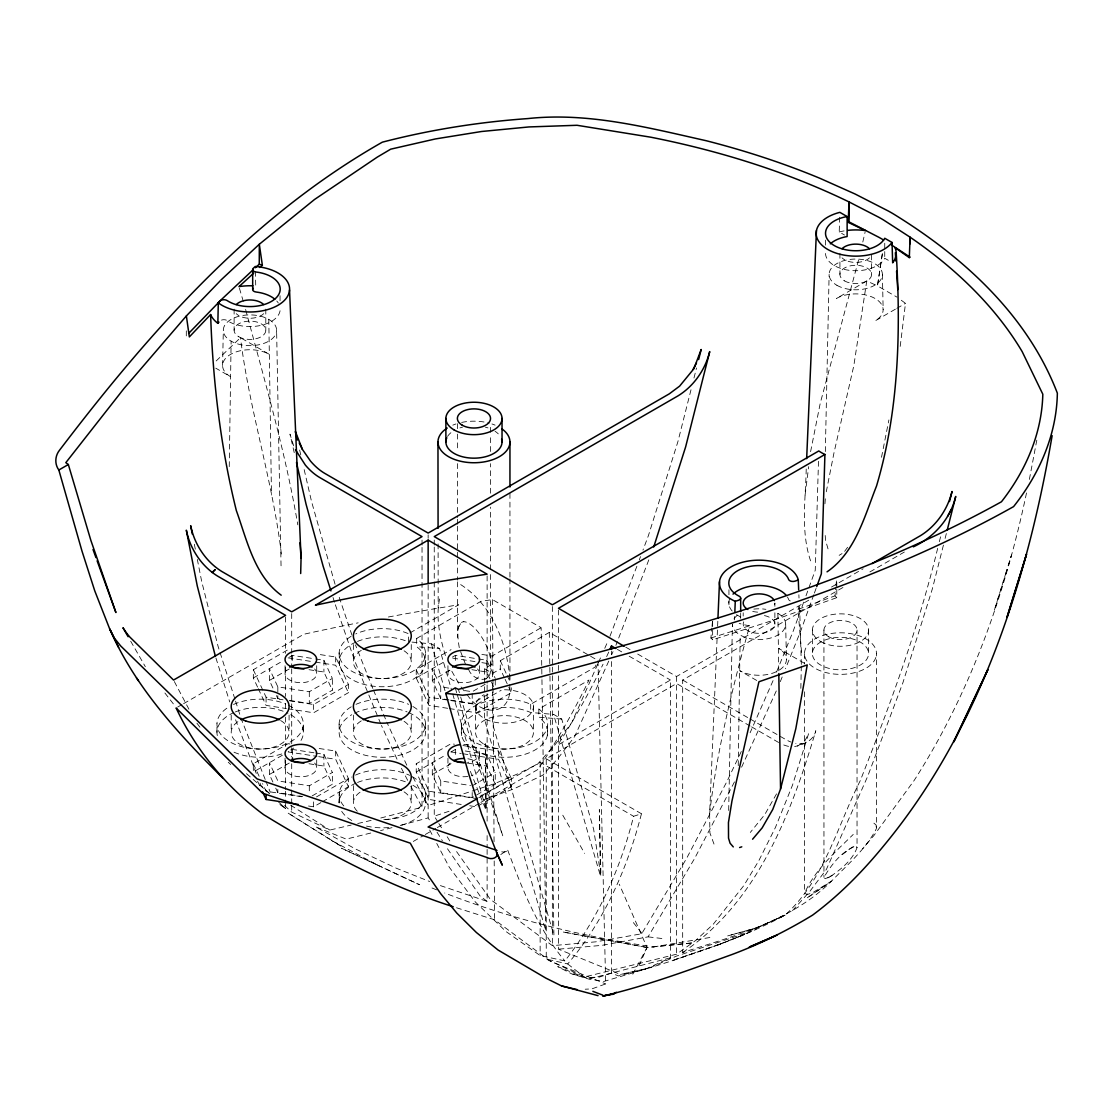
<?xml version="1.0" encoding="UTF-8"?>
<svg xmlns="http://www.w3.org/2000/svg" width="1113" height="1113" viewBox="0 0 1113 1113"><rect width="100%" height="100%" fill="white"/><g stroke="black" fill="none" stroke-linecap="round" stroke-linejoin="round"><path stroke-width="0.75" stroke-dasharray="5 3.75" d="M216.952 732.34L216.965 723.52M468.629 669.372C472.524 680.822 491.64 684.565 490.457 668.843L490.485 571.47M490.485 569.731L490.499 507.125M490.499 493.212L490.499 463.662M490.513 451.488L490.513 434.098M490.513 432.359L490.513 423.663M509.949 578.871L509.949 681.128L509.698 677.706M509.949 577.146L509.949 492.224M830.688 876.307C841.386 869.016 852.461 860.071 857.038 847.675L857.038 630.055M842.944 587.497L682.672 680.029L682.672 952.478C734.928 935.699 791.357 921.077 831.592 881.079C847.424 864.62 865.844 849.233 876.376 828.67L876.488 653.581A35.992 20.785 0 0 0 822.493 635.579A35.992 20.785 0 0 0 822.493 671.57A35.992 20.785 0 0 0 876.488 653.581M186.302 335.889L186.33 327.57M459.279 647.641C449.276 590.433 496.189 642.09 490.457 668.843M229.25 466.639L231.128 341.148M738.239 765.702L740.201 635.05M222.572 365.537L223.323 330.269M728.681 810.459L732.396 624.184A26.642 15.373 0 0 0 770.822 637.972A26.642 15.373 0 0 0 775.246 611.983M800.845 688.349L801.304 666.131M801.332 664.419L799.551 604.651M825.331 451.558L829.115 274.424M356.021 783.093A43.198 24.945 0 0 0 339.131 802.876L339.382 791.913M339.131 802.876L339.284 796.727M547.318 735.651L547.568 726.079M281.046 565.794L276.608 330.269A26.642 15.373 0 0 0 236.652 316.955A26.642 15.373 0 0 0 236.652 343.597A26.642 15.373 0 0 0 276.608 330.269M818.486 461.325L815.245 570.273L808.887 587.817M839.689 217.244L839.216 231.963L844.489 235.01M425.138 665.115L425.514 654.054M806.215 469.032C805.589 500.168 800.358 532.668 811.224 562.691M734.524 619.871L734.65 616.491M714.003 844.085L709.913 832.941L709.621 813.742L717.885 619.83M824.956 503.786L825.345 498.624M825.86 885.072L806.619 898.274L831.592 881.079L812.532 892.737L807.468 894.449L804.546 893.349C814.702 870.074 835.251 852.099 853.24 834.43M509.671 684.537C512.843 716.132 481.609 717.398 467.098 694.554M836.795 589.32L836.795 597.653L775.678 619.468L712.654 639.766L710.901 638.013L711.833 628.052M712 626.396L712.626 619.746M836.795 597.653L835 595.858L835.807 587.581M835.96 585.925L836.767 577.633M709.621 813.742C716.925 750.023 732.563 687.458 749.647 625.743A40.458 23.359 0 0 1 739.157 623.363M900.208 346.38L905.481 303.362L901.293 300.26M445.409 655.557C439.635 636.441 435.072 615.531 440.372 595.775M805.102 494.965L808.692 466.653M810.598 451.669L820.225 403.323L858.986 258.327M882.359 253.736L877.461 285.86L897.05 297.171M882.303 254.028L877.461 285.86L866.749 280.991L853.824 365.676L834.04 452.574L826.277 491.779M1036.815 440.122L1028.69 483.028M881.51 457.29L888.897 419.949M1026.506 492.962C1005.276 594.064 970.133 693.149 914.149 780.45L873.914 835.529L862.672 848.649M862.798 242.022L865.079 232.227M691.006 389.773L677.859 441.819L648.434 535.548L642.966 550.114M693.969 378.03L696.515 367.958M937.661 548.361C918.475 627.774 890.191 704.626 860.321 780.561C837.059 826.416 824.552 879.646 784.985 915.178C749.16 934.53 710.637 948.067 672.029 960.63L721.488 943.657L744.708 934.364L716.535 945.507L721.488 943.657L673.504 960.352L649.797 967.837L620.511 974.473L558.462 949.18L558.462 674.061M939.344 541.669L941.042 534.977M943.421 545.133L932.388 588.777L902.977 682.506L867.681 776.359L826.416 869.364L809.888 891.318L792.039 911.144M945.118 538.414L946.384 533.377M750.106 726.01L676.565 683.549L546.246 758.788L546.246 959.058L567.7 963.941C604.345 920.827 627.537 868.21 641.45 813.756L633.603 816.288C620.595 868.446 598.238 918.545 564.861 960.909L540.139 955.524L505.998 931.525L475.46 902.1L449.374 867.375L436.755 843.459M829.157 877.169L825.053 878.658L823.954 877.322C831.258 864.926 841.915 850.875 856.022 846.089L857.038 847.675M813.812 594.69L801.068 630.041L785.5 668.732M814.396 593.076L816.135 588.262M803.683 602.175L793.277 630.904L776.318 672.6M805.993 595.803L808.302 589.417M636.873 566.294L608.95 638.862M639.307 559.825L640.532 556.597M648.796 559.895L615.865 645.373M780.31 681.629L782.258 676.801M773.062 680.627L750.106 732.757M639.043 965.708L647.043 947.483L619.245 884.195M776.276 690.95L741.202 768.067M597.764 664.085L571.887 722.407L555.345 744.36L537.509 764.186L519.813 772.979L494.422 783.719L428.143 805.534L412.979 777.208M598.46 662.513L601.952 654.625M604.749 648.322L608.241 640.448M608.755 661.094L574.656 736.569L557.335 759.163L542.657 775.288L513.51 789.02L480.093 801.04M611.607 654.806L613.026 651.662M596.011 664.948L595.01 667.16L530.692 704.279A43.198 24.945 0 0 0 462.312 718.734A43.198 24.945 0 0 0 513.803 748.465A43.198 24.945 0 0 0 538.845 708.981L588.972 680.043A1713.436 989.248 0 0 1 537.969 769.445L480.886 802.403M741.3 751.498L727.137 781.089L686.638 858.318L641.951 933.334L640.142 934.044L595.692 941.848L552.354 945.647L490.304 899.304L455.481 850.026M776.554 793.875L764.77 814.577L750.301 832.441M734.455 781.91L694.693 858.346L648.058 936.854L601.799 945.368L558.462 949.18M458.18 628.191L460.907 622.988L463.857 621.471M632.796 974.195L647.043 947.483L693.427 942.808L647.043 947.483L562.663 931.929L647.043 947.483M844.642 551.338L848.732 545.76M500.78 854.561L507.611 849.817C522.136 888.87 537.704 928.687 564.861 960.909M216.172 360.946L240.478 337.698L269.332 354.365A27.394 15.819 0 0 0 230.6 354.365A27.394 15.819 0 0 0 230.6 376.723L215.769 368.166M485.658 679.278L488.245 676.871M842.638 854.325L852.196 847.146L855.396 846.047M682.672 952.478C757.494 902.601 791.301 813.172 815.787 730.726C813.742 740.674 803.419 744.667 794.64 746.545M839.146 555.331L842.026 553.62M866.749 280.991L836.392 298.521A27.394 15.819 0 0 1 875.124 298.521A27.394 15.819 0 0 1 875.124 320.878L895.367 309.205M177.607 707.103L182.115 704.501M183.617 703.639L303.793 634.257A1713.436 989.248 0 0 1 358.177 622.835M257.576 687.111L253.333 677.97L253.333 669.734L288.128 649.644M253.333 677.97L282.354 661.205M289.561 657.046L292.441 655.39L313.977 658.715M896.814 308.371L905.481 303.362M272.908 688.015L269.402 680.446L289.561 668.802M410.001 632.894L458.653 604.804A1713.436 989.248 0 0 0 384.792 617.673M269.402 680.446L269.402 668.69L277.833 686.86L309.303 691.73L332.356 678.429L323.911 660.259L315.633 658.979M351.068 636.358A43.198 24.945 0 0 0 350.915 670.694A43.198 24.945 0 0 0 410.28 672.586A43.198 24.945 0 0 0 416.665 638.445L480.969 601.326L492.461 599.601L541.155 627.718L541.92 677.928M289.422 700.411L309.303 703.486L332.356 690.185L332.356 678.429M289.839 700.856L313.616 704.529L348.411 684.439L335.667 657.004L318.694 654.374M355.979 642.048A43.198 24.945 0 0 0 348.063 676.996A43.198 24.945 0 0 0 408.568 681.615A43.198 24.945 0 0 0 416.665 646.681L439.552 648.545L451.6 690.116M288.142 708.828L313.616 712.765L348.411 692.676L348.411 684.439M282.354 755.254L253.333 772.019L253.333 763.782L288.128 743.693L291.536 744.221M447.649 708.299L428.978 705.405L416.234 677.97L416.234 669.734L451.043 649.644M313.977 752.778L292.441 749.439L288.114 751.929L316.996 756.395M416.234 677.97L445.256 661.205M452.462 657.046L455.342 655.39L476.879 658.715M272.908 782.077L269.402 774.495L292.441 761.195M449.012 699.896L440.734 698.616L432.303 680.446L452.462 668.802M481.873 654.416L492.155 656.002L541.155 627.718M541.948 679.653L545.773 930.718L484.461 719.221L484.461 668.676L492.155 664.238L492.155 656.002M504.426 677.831L500.294 668.941L500.294 660.705L549.293 632.421L589.139 655.418M484.461 668.676L492.614 673.379L500.294 668.941M269.402 774.495L269.402 762.739L277.833 780.909L309.303 785.792L332.356 772.478L323.911 754.308L315.633 753.028M485.171 684.245L472.204 691.73L463.926 690.45M312.183 795.878L332.356 784.234L332.356 772.478M450.668 700.16L472.204 703.486L490.93 692.676M316.509 796.908L348.411 778.488L335.667 751.052L316.996 748.159M451.043 700.592L476.517 704.529L501.156 690.297M308.51 806.021L313.616 806.814L320.864 802.626M322.311 801.791L348.411 786.724L348.411 778.488M449.346 708.564L476.517 712.765L511.312 692.676L511.312 687.737M461.227 804.449L428.978 799.454L416.234 772.019L416.234 763.782L451.043 743.693L454.438 744.221M416.234 772.019L445.256 755.254M451.015 751.929L455.342 749.439L458.653 749.953M561.731 719.081L538.845 717.217A43.198 24.945 0 0 1 513.803 756.701A43.198 24.945 0 0 1 462.312 726.97A43.198 24.945 0 0 1 530.692 712.515L553.592 714.379L561.731 719.081L593.619 829.088L600.923 876.028L599.337 809.554L600.352 875.694L553.592 714.379M465.276 750.983L486.812 754.308L495.257 772.478L495.257 784.234L472.204 797.548L440.734 792.679L432.303 774.495L453.895 762.029M472.204 785.792L495.257 772.478M670.457 957.806L588.568 979.023L557.738 966.627L571.79 973.917L588.568 979.023L603.914 981.443L645.568 969.075L670.457 957.806L670.457 680.029L557.738 745.098A1727.835 997.554 0 0 0 603.037 664.224M637.693 654.054L676.565 676.495L811.961 598.335M831.522 587.038L863.118 568.799M462.925 745.529L498.568 751.052L511.312 778.488L476.517 798.578L428.978 791.232L416.234 763.782M478.882 797.687L540.139 762.322L633.603 816.288M869.893 571.929L904.34 552.048M413.285 841.442L423.803 835.362M425.305 834.5L435.823 828.434M437.326 827.557L479.383 803.28M477.964 805.979L511.312 786.724L511.312 778.488M827.808 877.851L832.315 875.263M506.568 851.208L505.692 851.654A12.966 5.621 31.6 0 1 501.838 851.835L500.224 851.501M784.985 915.178L757.494 927.63L727.61 935.922L757.494 927.63L784.985 915.178L742.051 934.461L676.565 956.067L649.797 967.837L620.511 974.473M797.478 746.113L804.421 741.717L808.622 733.578L792.512 785.124L775.455 827.39L758.802 860.739L743.86 885.545L713.266 924.207L695.722 940.443L676.565 954.203L584.353 977.019L546.246 959.058M738.072 937.076L755.936 929.452M801.569 652.455L797.965 609.381L835 595.858M590.613 656.267L597.987 660.524L605.681 983.934L591.796 988.914L585.229 989.207M437.938 822.048L434.251 816.163L452.254 810.222M645.568 969.075L618.494 975.92L611.482 973.165L598.877 977.228L585.591 977.464L571.79 973.917M710.901 638.013L749.647 625.743M392.013 827.641L380.549 830.59M400.221 825.429L428.143 817.902L430.801 822.187M380.771 818.013L422.036 807.245L422.036 547.012M370.754 833.025L346.254 839.119L315.424 826.736L354.727 848.593L396.562 868.335L429.688 881.524M284.552 805.492L291.703 812.114L329.81 830.061L351.179 825.067M357.746 823.523L374.177 819.683M653.15 946.996L711.193 937.285M804.657 743.22L800.4 743.86A44.395 25.627 60 0 1 795.753 743.456M412.019 642.104L431.413 643.843L439.552 648.545M661.845 938.496L648.058 936.854M478.534 658.979L486.812 660.259L495.257 678.429M452.754 658.131L475.014 661.581M481.873 662.638L492.155 664.238M471.912 669.706L486.812 672.015L493.852 687.152M288.128 657.866L313.602 661.818M315.299 662.068L335.667 665.226L348.411 692.676M432.303 680.446L432.303 668.69L440.734 686.86L449.012 688.14M309.011 669.706L323.911 672.015L332.356 690.185M416.234 669.734L428.978 697.183L449.346 700.327M276.427 695.597L277.833 698.616L282.799 699.395M253.333 669.734L266.077 697.183L283.05 699.799M258.286 688.641L266.077 705.405L286.444 708.564M451.043 751.929L461.227 753.501M462.925 753.765L498.568 759.275L511.312 786.724M466.931 762.989L486.812 766.064L495.257 784.234M318.694 756.645L335.667 759.275L348.411 786.724M432.303 774.495L432.303 762.739L440.734 780.909L470.549 785.528M309.011 763.755L323.911 766.064L332.356 784.234M469.728 805.756L476.517 806.814M275.718 788.129L277.833 792.679L302.68 796.518M301.72 796.741L266.077 791.232L262.529 783.608M456.525 907.777L494.575 919.783L550.281 961.173L605.681 983.934M487.118 849.442L487.118 901.377L437.576 884.654M378.197 865.441L419.476 884.71L341.538 848.217L378.197 865.441L331.396 840.385L287.711 812.866L341.649 846.534L331.396 840.385M825.526 253.444A30.232 17.46 0 0 0 851.556 270.556A30.232 17.46 0 0 0 884.738 258.244L890.024 261.291M804.365 663.265L778.404 648.267A27.394 15.819 0 0 1 778.404 670.638A27.394 15.819 0 0 1 739.672 670.638L757.466 680.906M625.743 647.154L631.711 650.604M682.672 680.029L748.465 718.01M749.953 718.873L785.834 739.589A44.395 25.627 60 0 0 790.856 742.023M617.381 649.38L623.28 652.788M629.179 656.197L670.457 680.029M751.609 726.872L778.613 742.468M546.246 758.788L641.45 813.756M290.59 805.13L329.81 830.061M460.671 584.589C491.097 604.095 506.248 641.158 509.573 675.981M279.906 804.574L285.596 808.567L285.596 803.391M487.118 901.377L480.093 896.007L445.91 846.478M567.7 963.941L584.353 977.019M246.488 773.674L269.527 793.513M873.9 823.175L876.07 824.983L876.376 828.67M278.528 801.972L285.596 808.567L280.657 803.934M269.109 793.152L260.873 785.402L259.649 782.202M228.248 762.21L230.697 764.561M641.951 933.334L632.56 921.592M461.032 686.971L466.083 693.288M164.905 693.009L175.534 706.672M196.918 723.2L201.091 728.751M438.87 823.523L442.557 829.408M447.176 836.767L450.862 842.652M437.019 832.19L442.362 840.76M562.775 815.203L584.645 853.379M130.694 641.213L145.316 666.673M451.822 671.236L460.031 685.705M407.664 780.338L401.403 768.332M410.85 786.321L422.036 807.245M429.66 830.006L433.597 837.477M174.338 681.559L189.321 709.955M406.788 765.201L386.781 722.128M397.021 759.205L381.425 725.426M500.294 660.705L506.485 674.061M507.18 675.535L510.617 682.965M505.121 679.32L511.312 692.676M253.333 763.782L259.705 777.514M257.576 781.159L260.414 787.267M465.596 664.517L459.683 649.227M372.799 688.418L355.464 644.914M373.467 690.032L386.114 720.514M380.771 723.853L354.727 660.885L335.11 604.039M470.354 771.351L485.741 809.527L485.31 743.721L486.311 809.861L452.087 691.785M265.2 779.462L241.243 718.915L235.441 700.745M265.84 781.062L270.25 792.206M235.566 719.777L256.56 774.203M293.679 445.812L289.978 434.14L294.959 455.857M828.03 548.89L825.554 540.306L824.97 532.181M352 635.245L338.115 594.008M234.913 699.089L218.037 646.222L201.662 581.348L197.335 559.436M333.024 597.472L334.582 602.397M215.922 657.992L229.723 701.927M335.069 584.242L311.557 501.601L303.487 466.667M455.231 687.89L456.706 692.843M457.193 694.498L477.769 763.782L502.798 835.905L480.301 764.158L459.892 694.345M239.434 288.267L244.234 304.586M458.445 689.364L459.405 692.689M431.413 643.843L445.423 692.175M245.611 309.442C264.574 380.799 285.471 451.906 297.783 524.807M299.634 450.042L300.788 455.022M281.38 554.051C272.81 481.108 249.423 410.711 240.478 337.698M194.344 544.257L195.345 549.307M798.87 594.759L799.009 598.043M461.311 724.007L461.672 735.61M339.145 652.788L339.507 665.073M255.364 271.335L255.74 285.999A40.458 23.359 0 0 0 252.929 285.818M882.4 274.424L883.152 309.706M785.667 624.184L786.432 659.453M303.237 725.899L303.348 732.34M777.876 613.305L778.78 672.586M549.293 632.421L553.912 935.421L492.614 723.923L492.614 691.91M268.803 319.403L271.475 495.076M712.64 621.43L712.654 639.766M492.461 599.601L492.976 677.483M492.989 679.222L494.061 841.901M494.2 860.947L494.575 919.783M425.486 793.764L425.514 802.876M804.49 653.581L804.49 664.002M804.504 691.799L804.546 893.349M457.401 423.663L457.401 432.345M457.401 434.084L457.401 451.475M457.415 463.634L457.429 517.517M457.429 519.242L457.429 524.46M457.429 526.199L457.429 550.532M457.429 552.271L457.443 557.488M457.443 559.227L457.443 580.082M457.443 581.821L457.457 637.429M438.105 543.909L438.188 607.851M884.738 243.26L884.738 249.924M884.738 251.58L884.738 258.244M871.59 254.891L871.59 274.424M868.557 630.055L868.557 653.581A28.075 16.208 0 0 1 826.444 667.619A28.075 16.208 0 0 1 826.444 639.53A28.075 16.208 0 0 1 868.557 653.581M839.925 253.263L839.925 274.424M836.795 582.656L836.795 587.664M825.526 240.13L825.526 245.124M823.926 630.055L823.954 877.322M812.407 630.055L812.407 653.581M774.871 606.279L774.871 603.023A15.832 9.141 0 0 1 772.756 607.587M774.871 612.79L774.871 624.184M743.192 612.79L743.192 616.046M740.674 613.346L740.674 618.341M728.945 589.723L728.945 594.718M728.945 601.382L728.945 604.721M676.565 676.495L676.565 956.067M611.482 651.175L611.482 654.639M611.482 661.553L611.482 973.165M558.462 610.049L558.462 663.682M558.462 665.407L558.462 672.335M552.354 606.515L552.354 665.351M552.354 667.077L552.354 673.991M552.354 675.73L552.354 945.647M540.139 762.322L540.139 955.524M538.845 708.981L538.845 717.217M533.447 706.477L533.447 732.34M530.692 704.279L530.692 712.515M498.568 751.052L498.568 759.275M495.257 680.113L495.257 686.832M492.614 673.379L492.614 676.746M492.614 683.479L492.614 690.227M487.118 575.908L487.118 683.243M487.118 684.968L487.118 691.896M487.118 693.636L487.118 821.742M487.118 835.585L487.118 847.703M486.812 660.259L486.812 672.015M486.812 754.308L486.812 766.064M479.62 665.727L479.62 673.56M479.62 753.501L479.62 767.608M476.517 704.529L476.517 712.765M475.557 706.477L475.557 732.34M472.204 693.413L472.204 703.486M472.204 792.498L472.204 797.548M455.342 655.39L455.342 663.779M455.342 749.439L455.342 756.158M447.941 665.727L447.941 673.56M447.941 758.203L447.941 767.608M440.734 686.86L440.734 698.616M440.734 780.909L440.734 792.679M434.251 540.069L434.251 545.287M434.251 547.012L434.251 816.163M428.978 697.183L428.978 705.405M428.978 791.232L428.978 799.454M428.143 534.81L428.143 538.275M428.143 585.132L428.143 817.902M425.514 724.118L425.514 732.34M422.036 540.069L422.036 545.273M416.665 638.445L416.665 646.681M411.267 644.566L411.267 661.804M411.267 715.103L411.267 732.34M411.267 785.639L411.267 802.876M408.527 641.978L408.527 633.742A43.198 24.945 0 0 0 355.743 633.923M353.377 644.566L353.377 661.804M353.377 715.103L353.377 732.34M353.377 785.639L353.377 802.876M339.131 724.118L339.131 732.34M335.667 657.004L335.667 665.226M335.667 751.052L335.667 759.275M323.911 660.259L323.911 672.015M323.911 754.308L323.911 766.064M316.704 665.727L316.704 673.56M316.704 759.776L316.704 767.608M313.616 704.529L313.616 712.765M313.616 801.875L313.616 806.814M309.303 691.73L309.303 703.486M309.303 785.792L309.303 794.181M292.441 655.39L292.441 663.779M292.441 749.439L292.441 756.158M291.703 613.569L291.703 653.275M291.703 655.001L291.703 667.09M291.703 668.816L291.703 756.868M291.703 763.768L291.703 803.475M291.703 805.2L291.703 812.114M289.088 715.103L289.088 732.34M285.596 617.089L285.596 653.317M285.596 667.118L285.596 696.446M285.596 703.346L285.596 710.247M285.596 717.148L285.596 746.475M285.596 760.262L285.596 789.59M285.596 791.315L285.596 801.666M285.039 665.727L285.039 673.56M285.039 758.203L285.039 767.608M280.045 295.682L280.045 300.677M277.833 686.86L277.833 698.616M277.833 789.312L277.833 792.679M266.077 697.183L266.077 705.405M265.798 309.108L265.798 330.269M234.12 309.108L234.12 330.269M231.212 715.103L231.212 732.34M647.613 946.022A827.835 597.556 -7.6 0 1 444.685 893.002M436.658 889.857A827.835 597.556 -7.6 0 1 428.7 886.63M839.216 231.963A40.458 23.359 0 0 1 844.238 230.878M869.476 257.84A15.832 9.141 0 0 1 842.04 257.84M799.106 606.195A40.458 23.359 0 0 1 797.965 609.381M790.272 600.964A4.313 2.49 0 0 1 788.644 599.476A30.232 17.46 0 0 0 787.197 596.651M736.5 614.654A30.232 17.46 0 0 0 739.213 616.199A4.313 2.49 0 0 1 740.66 617.743M732.173 611.023A30.232 17.46 0 0 1 731.283 596.081M757.661 612.136A15.832 9.141 0 0 1 751.122 610.94M221.501 320.113A4.313 2.49 0 0 1 227.135 320.558A30.232 17.46 0 0 0 261.972 325.135A30.232 17.46 0 0 0 280.045 307.341M276.761 301.025A30.232 17.46 0 0 1 278.32 303.042M263.684 313.685A15.832 9.141 0 0 1 236.248 313.685M733.996 618.925A26.642 15.373 0 0 1 740.201 613.305M753.835 609.103A26.642 15.373 0 0 1 765.925 609.326M764.45 615.586A15.832 9.141 0 0 1 774.064 627.05A15.832 9.141 0 0 1 754.489 632.949A15.832 9.141 0 0 1 743.734 621.819M608.728 652.065A1727.835 997.554 0 0 1 605.917 658.159M504.495 689.768A28.938 16.709 0 0 1 532.459 710.804A28.938 16.709 0 0 1 490.026 720.946A28.938 16.709 0 0 1 484.03 694.665M463.773 744.36A15.832 9.141 0 0 1 479.48 752.305A15.832 9.141 0 0 1 467.877 762.335M788.561 746.364A44.492 25.682 60 0 1 783.649 744.917M452.796 425.152A35.992 20.785 0 0 1 455.954 423.97M461.658 422.425A35.992 20.785 0 0 1 489.177 423.121M491.96 423.97A35.992 20.785 0 0 1 495.104 425.152M447.565 436.421A28.075 16.208 0 0 1 451.683 432.094M459.919 427.921A28.075 16.208 0 0 1 462.535 427.155M485.379 427.155A28.075 16.208 0 0 1 487.995 427.921M495.062 431.274A28.075 16.208 0 0 1 498.276 433.861M412.867 706.477A43.198 24.945 0 0 1 412.867 741.745A43.198 24.945 0 0 1 351.778 741.745A43.198 24.945 0 0 1 351.778 706.477M356.021 704.334A43.198 24.945 0 0 1 408.624 704.334M288.364 705.225A43.198 24.945 0 0 1 292.149 740.855A43.198 24.945 0 0 1 230.363 742.176A43.198 24.945 0 0 1 229.598 706.477M233.521 704.473A43.198 24.945 0 0 1 285.624 703.973M412.13 776.596A43.198 24.945 0 0 1 422.884 803.224A43.198 24.945 0 0 1 384.903 819.544M343.82 805.951A43.198 24.945 0 0 1 351.778 777.013M355.52 775.093A43.198 24.945 0 0 1 409.626 775.33M408.624 712.557A43.198 24.945 0 0 1 415.413 748.367A43.198 24.945 0 0 1 353.141 750.732A43.198 24.945 0 0 1 351.778 714.713M354.546 713.238A43.198 24.945 0 0 1 407.094 711.917M404.075 721.321A28.938 16.709 0 0 1 401.876 744.667A28.938 16.709 0 0 1 361.419 743.901A28.938 16.709 0 0 1 361.864 720.528M290.688 714.713A43.198 24.945 0 0 1 299.606 742.496M293.707 748.047A43.198 24.945 0 0 1 290.688 749.981M281.742 753.946A43.198 24.945 0 0 1 230.961 750.719M217.313 735.596A43.198 24.945 0 0 1 233.855 712.557M235.372 711.917A43.198 24.945 0 0 1 287.919 713.238M280.615 720.528A28.938 16.709 0 0 1 280.615 744.152A28.938 16.709 0 0 1 239.685 744.152A28.938 16.709 0 0 1 239.685 720.528M412.867 785.249A43.198 24.945 0 0 1 401.07 825.345M388.771 827.543A43.198 24.945 0 0 1 366.553 826.096M351.778 820.518A43.198 24.945 0 0 1 340.606 809.332M357.551 782.453A43.198 24.945 0 0 1 410.099 783.775M404.075 791.858A28.938 16.709 0 0 1 408.986 809.374A28.938 16.709 0 0 1 383.832 819.571M357.259 811.238A28.938 16.709 0 0 1 360.57 791.858M357.482 641.408A43.198 24.945 0 0 1 407.01 641.338M404.075 650.785A28.938 16.709 0 0 1 401.876 674.116A28.938 16.709 0 0 1 361.419 673.365A28.938 16.709 0 0 1 361.864 649.992M314.589 763.045A15.832 9.141 0 0 1 300.872 776.763A15.832 9.141 0 0 1 287.154 763.045M467.877 758.774A15.832 9.141 0 0 1 479.48 766.412A15.832 9.141 0 0 1 471.689 775.524M467.877 776.443A15.832 9.141 0 0 1 451.21 773.173A15.832 9.141 0 0 1 450.055 763.045M314.589 668.983A15.832 9.141 0 0 1 300.872 682.7A15.832 9.141 0 0 1 287.154 668.983M477.491 668.983A15.832 9.141 0 0 1 463.773 682.7A15.832 9.141 0 0 1 450.055 668.983M1006.235 571.943L994.229 610.606L1011.564 555.025L1006.235 571.943M836.92 285.304A26.642 15.373 0 0 0 881.482 278.417A26.642 15.373 0 0 0 848.857 259.579A26.642 15.373 0 0 0 836.92 285.304M844.558 280.893A15.832 9.141 0 0 0 871.062 276.803A15.832 9.141 0 0 0 851.654 265.604A15.832 9.141 0 0 0 844.558 280.893M238.766 336.738A15.832 9.141 0 0 0 265.27 332.634A15.832 9.141 0 0 0 245.862 321.434A15.832 9.141 0 0 0 238.766 336.738M820.629 641.519A28.075 16.208 0 0 0 867.611 634.257A28.075 16.208 0 0 0 833.22 614.404A28.075 16.208 0 0 0 820.629 641.519M828.782 636.817A16.556 9.558 0 0 0 856.481 632.532A16.556 9.558 0 0 0 836.197 620.831A16.556 9.558 0 0 0 828.782 636.817M484.03 744.152A28.938 16.709 0 0 0 532.459 736.667A28.938 16.709 0 0 0 497.01 716.202A28.938 16.709 0 0 0 484.03 744.152"/><path stroke-width="1.5" d="M509.949 487.021L509.949 441.958M218.969 322.144L217.842 323.313L218.301 302.847L220.096 300.983A4.313 2.49 0 0 1 227.135 300.566A30.232 17.46 0 0 0 276.052 297.95A30.232 17.46 0 0 0 256.101 272.031A4.313 2.49 0 0 1 253.305 268.289L255.239 266.466A39.595 22.858 0 0 1 284.121 300.691A39.595 22.858 0 0 1 218.301 302.847M300.677 573.529L301.067 558.309L289.533 290.006M653.721 546.97L685.622 446.925L709.718 351.597C705.266 369.627 693.872 386.141 677.97 395.894L434.251 536.605L552.354 604.79L818.792 450.96A48.137 27.797 0 0 0 824.914 454.48L821.352 573.793L816.719 586.648M847.716 230.377A40.458 23.359 0 0 1 865.469 230.6L848.217 222.35L849.01 201.912A619.551 357.69 0 0 0 650.813 137.205L577.035 125.282L528.953 126.938L481.539 131.501L435.392 138.944L390.705 149.17L377.279 157.114L314.534 199.477L259.315 244.248L221.404 279.6L186.372 315.925L123.933 388.59L65.806 462.674L68.338 464.524L90.876 540.417L115.905 612.54L97.109 560.813M891.513 244.971L910.1 257.159L909.307 257.618L910.1 237.18L883.611 220.04A129.539 74.794 0 0 0 878.686 217.202L849.01 201.912L849.01 221.89L848.217 222.35M734.858 611.427L735.262 601.312A39.595 22.858 0 0 1 739.004 563.317A39.595 22.858 0 0 1 798.285 579.984L798.675 589.82M717.955 618.091L719.499 581.737M806.661 458.667L816.455 230.516M1052.133 435.642C1027.076 582.169 979.746 729.947 883.597 845.95C862.561 871.632 839.299 895.297 812.601 915.109C787.086 930.705 760.276 943.894 732.284 954.411C690.185 969.604 647.863 985.45 604.303 995.718M698.63 359.569L701.176 349.496L693.886 368.737L679.612 386.141L669.289 393.849L428.143 533.071L324.982 473.512A44.395 25.627 60 0 1 310.416 460.977L302.388 449.374L295.46 431.691M752.597 839.216L762.155 827.891L772.742 809.485L780.547 788.992L795.823 728.639L807.259 664.92L758.941 681.768L731.937 801.11L728.445 822.535L728.528 838.159L730.086 843.237L733.286 846.91M949.5 501.532L952.032 491.501C947.58 509.531 936.186 526.046 920.284 535.784L872.147 563.581M947.233 530.025L955.719 496.44C950.488 518.783 933.988 537.315 913.328 546.859M947.594 516.349L951.059 509.851M693.065 369.391L696.515 362.894M188.612 333.441L221.473 299.494L252.846 270.042M217.842 323.313A40.458 23.359 0 0 1 210.621 314.534L189.349 336.905L186.372 315.925M253.736 273.13L238.961 286.639A40.458 23.359 0 0 1 252.929 285.818M259.899 267.496L262.362 265.256L259.315 244.248L259.259 264.212L255.406 267.718M827.042 571.845C855.382 552.382 864.551 516.265 876.501 486.089C898.998 410.53 900.904 330.937 896.202 252.776M910.1 243.844L910.1 237.18A619.551 357.69 0 0 1 1022.165 351.611L1042.811 394.197C1041.921 433.667 1025.56 471.022 1001.436 501.782C832.761 595.344 643.439 640.504 458.445 689.364L455.231 687.89L445.729 693.385L468.879 774.439L481.651 814.257L496.523 852.168C499.375 857.97 491.125 860.099 487.188 857.553L256.978 778.85L120.663 645.93L114.389 638.152L109.63 628.789L94.772 590.892L81.986 551.074L58.836 470.006L68.338 464.524M428.143 540.125L315.424 605.194A1727.835 997.554 0 0 1 487.118 574.183L428.143 540.125L428.143 583.532M824.914 454.48L558.462 608.31L624.24 646.291M477.38 798.55L428.088 827.015L496.968 850.457M612.4 994.479L616.379 992.267M775.441 935.783L749.23 947.107L776.985 935.115M798.285 579.984L795.141 581.111A4.313 2.49 0 0 1 788.644 579.483A30.232 17.46 0 0 0 743.748 567.978A30.232 17.46 0 0 0 739.213 596.22A4.313 2.49 0 0 1 738.489 600.283L735.262 601.312M739.602 847.536L741.787 846.826M614.223 993.812L602.703 996.024L612.943 994.076M455.342 667.146L468.587 669.191M292.441 667.146L304.03 668.941M455.342 761.195L465.276 762.739M304.03 762.989L292.441 761.195L292.441 757.842M262.529 791.83L266.077 799.454L298.326 804.449M445.729 693.385L462.785 695.222L479.912 693.009C661.776 644.427 848.078 599.476 1013.567 506.624C1039.236 474.305 1056.682 434.863 1057.35 393.167C1027.619 315.41 963.496 257.117 894.059 214.322A143.953 83.113 0 0 0 888.591 211.164L855.062 193.996L820.044 178.358A629.638 363.52 0 0 0 706.101 140.697C647.655 127.592 588.248 112.065 527.896 118.576C478.757 122.068 430.008 129.79 382.329 142.172C251.065 216.659 149.782 331.563 59.476 450.278C54.954 455.927 54.509 464.121 58.836 470.006M598.029 995.634L561.592 985.937L545.829 978.104L498.095 950.043L476.392 932.499L456.817 913.105L440.72 893.725L427.851 875.166L410.28 843.167L262.626 793.221L176.104 707.979C195.902 750.162 226.301 787.128 263.823 814.772C323.772 851.459 386.016 885.252 453.214 906.733M561.592 985.937L577.021 989.568M259.259 264.212L262.362 265.256M592.867 991.349L602.801 995.147M849.01 221.89L878.686 237.194A129.539 74.794 0 0 1 883.611 240.032M830.312 243.83A30.232 17.46 0 0 1 847.132 236.54L847.132 216.548L839.856 212.346A39.595 22.858 0 0 0 827.766 249.451A39.595 22.858 0 0 0 892.028 242.467L892.668 262.821A40.458 23.359 0 0 0 895.033 247.67L909.307 257.618M892.028 242.467L884.738 238.265A30.232 17.46 0 0 1 834.374 245.625A30.232 17.46 0 0 1 847.132 216.548M610.119 649.018A1727.835 997.554 0 0 0 611.482 645.971L615.906 648.531M302.388 449.374L299.23 443.03M281.199 595.177C254.321 575.56 246.975 540.083 236.346 510.589C220.444 446.508 212.792 380.479 210.621 314.534M222.517 777.778C178.567 734.037 135.508 687.528 110.215 630.069M136.454 677.873L138.485 680.78M128.106 636.719L122.959 627.732L126.242 632.574A12.966 2.143 53.9 0 0 129.804 637.012L173.545 680.057L285.596 615.364L217.494 576.047C201.3 566.03 190.073 548.723 186.33 530.178L197.265 585.939L215.407 656.364M295.432 449.666L305.379 465.123A44.492 25.682 60 0 0 319.974 477.672L422.036 536.605L291.703 611.844L221.779 571.47C205.627 561.467 194.427 544.215 190.671 525.712L192.34 534.143M109.63 628.789L118.632 647.376M496.927 853.351L502.297 865.177L496.523 852.168M93.005 549.502L95.941 557.585M330.951 590.892L323.146 566.253L306.089 504.3L296.489 462.535M295.404 431.733L297.338 440.052M895.353 252.693L895.909 261.082M896.563 271.127L897.774 289.575M300.037 542.699L301.067 558.309M778.794 673.588L780.547 788.992M437.966 441.958L438.077 528.369M740.674 598.363L740.674 611.677M611.482 645.971L611.482 649.436M502.033 418.446L502.033 441.958M445.882 418.446L445.882 441.958M266.077 794.515L266.077 799.454M252.679 269.416L252.679 289.394M842.04 248.7A15.832 9.141 0 0 1 869.476 248.7M733.022 594.119A30.232 17.46 0 0 1 760.207 585.577A30.232 17.46 0 0 1 786.168 595.316M747.839 609.493A15.832 9.141 0 0 1 751.122 595.107A15.832 9.141 0 0 1 774.328 600.658M253.305 288.267A4.313 2.49 0 0 0 256.101 292.023A30.232 17.46 0 0 1 274.786 299.147M236.248 304.545A15.832 9.141 0 0 1 263.684 304.545M463.773 762.642A15.832 9.141 0 0 1 448.066 754.697A15.832 9.141 0 0 1 459.669 744.667M501.921 428.881A35.992 20.785 0 0 1 498.04 457.401A35.992 20.785 0 0 1 448.497 456.65A35.992 20.785 0 0 1 447.217 428.046M501.601 439.148A28.075 16.208 0 0 1 472.733 458.153A28.075 16.208 0 0 1 446.842 437.771M363.241 719.777A28.938 16.709 0 0 1 401.417 719.777M241.062 719.777A28.938 16.709 0 0 1 279.238 719.777M363.241 790.327A28.938 16.709 0 0 1 401.417 790.327M363.241 649.241A28.938 16.709 0 0 1 401.417 649.241M290.688 760.61A15.832 9.141 0 0 1 311.056 760.61M453.589 760.61A15.832 9.141 0 0 1 463.773 758.468M289.672 667.09A15.832 9.141 0 0 1 312.071 667.09M452.574 667.09A15.832 9.141 0 0 1 474.973 667.09M1026.506 554.33L1007.07 617.075L1026.506 554.33M987.815 669.817L953.855 741.731L987.815 669.817M215.087 569.731L212.18 572.485L215.087 569.731M367.846 650.409A28.938 16.709 0 0 0 411.267 635.94A28.938 16.709 0 0 0 367.846 621.471A28.938 16.709 0 0 0 367.846 650.409M367.846 720.946A28.938 16.709 0 0 0 411.267 706.477A28.938 16.709 0 0 0 367.846 692.008A28.938 16.709 0 0 0 367.846 720.946M245.681 720.946A28.938 16.709 0 0 0 289.088 706.477A28.938 16.709 0 0 0 245.681 692.008A28.938 16.709 0 0 0 245.681 720.946M367.846 791.482A28.938 16.709 0 0 0 411.267 777.013A28.938 16.709 0 0 0 367.846 762.544A28.938 16.709 0 0 0 367.846 791.482M292.956 667.369A15.832 9.141 0 0 0 316.704 659.453A15.832 9.141 0 0 0 292.956 651.536A15.832 9.141 0 0 0 292.956 667.369M292.956 761.417A15.832 9.141 0 0 0 316.704 753.501A15.832 9.141 0 0 0 292.956 745.585A15.832 9.141 0 0 0 292.956 761.417M452.574 665.922A15.832 9.141 0 0 0 479.077 661.818A15.832 9.141 0 0 0 459.669 650.618A15.832 9.141 0 0 0 452.574 665.922M454.104 429.91A28.075 16.208 0 0 0 501.073 422.648A28.075 16.208 0 0 0 466.695 402.795A28.075 16.208 0 0 0 454.104 429.91M462.243 425.208A16.556 9.558 0 0 0 489.957 420.923A16.556 9.558 0 0 0 469.672 409.208A16.556 9.558 0 0 0 462.243 425.208"/></g></svg>
